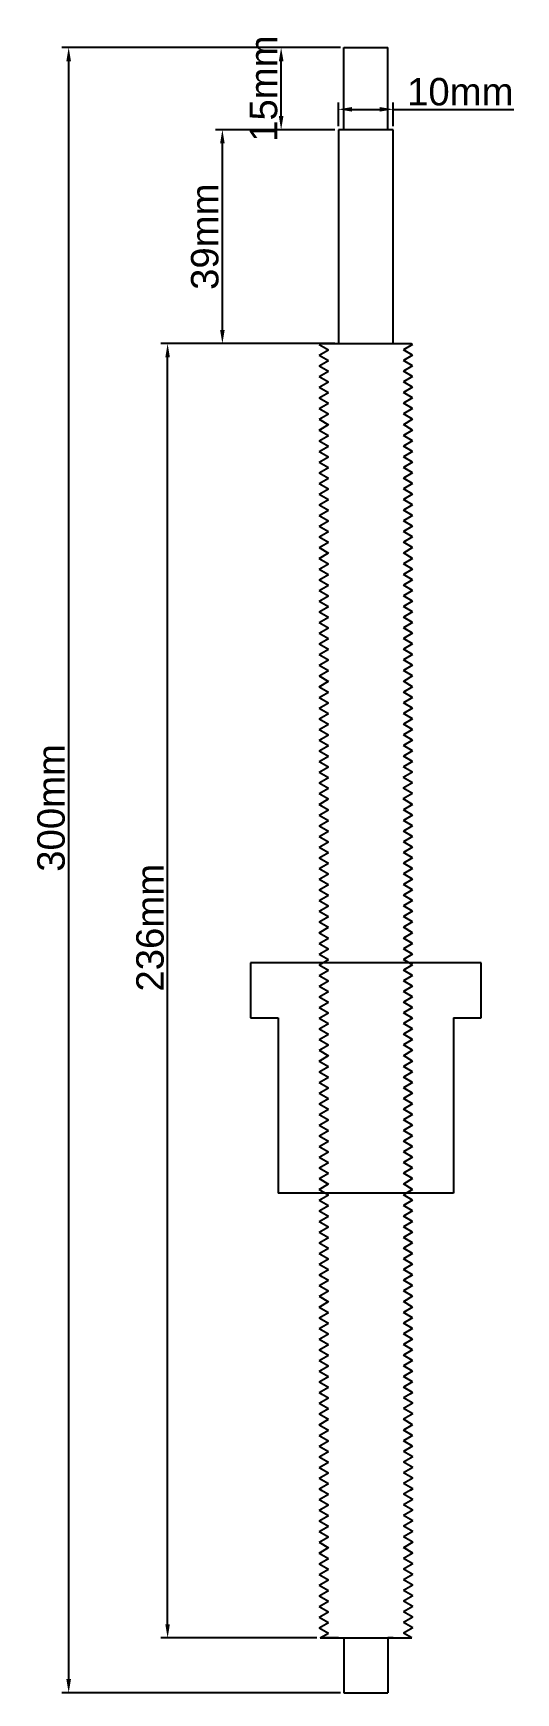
# Model space of a CAD drawing. Header units: centimetres. Extents: x 6534 to 31506, y 42826 to 109107.
# Drawn here: x 14566.4 to 14654.3, y 48482.2 to 48784.8 of the extents above; entities that cross this region are included whole.
import ezdxf

# ---------------------------------------------------------------- set-up
doc = ezdxf.new("R2010")
doc.units = ezdxf.units.CM
doc.header["$LTSCALE"] = 0.5
doc.styles.get("Standard").update_dxf_attribs({"font": 'arial.ttf'})
doc.dimstyles.new('Copia de ISO-25', dxfattribs={"dimtxt": 5, "dimasz": 2.5, "dimexe": 1.25, "dimexo": 0.625, "dimtad": 1, "dimtxsty": 'Standard', "dimcen": 2.5, "dimclrd": 1, "dimclre": 1, "dimadec": 0, "dimazin": 0, "dimtfac": 1, "dimtmove": 0, "dimatfit": 3, "dimfxl": 1, "dimarcsym": 0})

# ---------------------------------------------------------------- blocks, each defined once
blk = doc.blocks.new('*D511')
at = {"color": 1, "lineweight": -2, "transparency": 16777216}
for p, q in [((14622.39, 48782.18), (14571.61, 48782.18)), ((14572.86, 48484.68), (14572.86, 48779.68)), ((14622.39, 48482.18), (14571.61, 48482.18))]:
    blk.add_line(p, q, dxfattribs=at)
at = {"color": 1, "transparency": 16777216}
for points in [[(14572.44, 48779.68), (14573.28, 48779.68), (14572.86, 48782.18)], [(14572.44, 48484.68), (14573.28, 48484.68), (14572.86, 48482.18)]]:
    blk.add_solid(points, dxfattribs=at)
at = {"layer": 'Defpoints', "color": 0, "transparency": 16777216}
for p in [(14572.86, 48782.18), (14623.01, 48782.18), (14623.01, 48482.18)]:
    blk.add_point(p, dxfattribs=at)
at = {"color": 0, "transparency": 16777216, "insert": (14569.68, 48643.53), "char_height": 5, "attachment_point": 5, "rotation": 90}
blk.add_mtext('300mm', dxfattribs=at)
blk = doc.blocks.new('*D512')
at = {"color": 1, "lineweight": -2, "transparency": 16777216}
for p, q in [((14618.12, 48728.18), (14589.64, 48728.18)), ((14590.89, 48494.68), (14590.89, 48725.68)), ((14618.08, 48492.18), (14589.64, 48492.18))]:
    blk.add_line(p, q, dxfattribs=at)
at = {"color": 1, "transparency": 16777216}
for points in [[(14590.47, 48725.68), (14591.3, 48725.68), (14590.89, 48728.18)], [(14590.47, 48494.68), (14591.3, 48494.68), (14590.89, 48492.18)]]:
    blk.add_solid(points, dxfattribs=at)
at = {"layer": 'Defpoints', "color": 0, "transparency": 16777216}
for p in [(14590.89, 48728.18), (14618.75, 48728.18), (14618.7, 48492.18)]:
    blk.add_point(p, dxfattribs=at)
at = {"color": 0, "transparency": 16777216, "insert": (14587.71, 48621.68), "char_height": 5, "attachment_point": 5, "rotation": 90}
blk.add_mtext('236mm', dxfattribs=at)
blk = doc.blocks.new('*D513')
at = {"color": 1, "lineweight": -2, "transparency": 16777216}
for p, q in [((14622.01, 48767.81), (14622.01, 48772.15)), ((14624.51, 48770.9), (14629.51, 48770.9)), ((14632.01, 48767.81), (14632.01, 48772.15)), ((14632.01, 48770.9), (14653.96, 48770.9))]:
    blk.add_line(p, q, dxfattribs=at)
at = {"color": 1, "transparency": 16777216}
for points in [[(14624.51, 48771.32), (14624.51, 48770.48), (14622.01, 48770.9)], [(14629.51, 48771.32), (14629.51, 48770.48), (14632.01, 48770.9)]]:
    blk.add_solid(points, dxfattribs=at)
at = {"layer": 'Defpoints', "color": 0, "transparency": 16777216}
for p in [(14632.01, 48770.9), (14622.01, 48767.18), (14632.01, 48767.18)]:
    blk.add_point(p, dxfattribs=at)
at = {"color": 0, "transparency": 16777216, "insert": (14644.23, 48774.08), "char_height": 5, "attachment_point": 5}
blk.add_mtext('10mm', dxfattribs=at)
blk = doc.blocks.new('*D514')
at = {"color": 1, "lineweight": -2, "transparency": 16777216}
for p, q in [((14622.39, 48782.18), (14610.33, 48782.18)), ((14611.58, 48769.68), (14611.58, 48779.68)), ((14621.39, 48767.18), (14610.33, 48767.18))]:
    blk.add_line(p, q, dxfattribs=at)
at = {"color": 1, "transparency": 16777216}
for points in [[(14611.16, 48779.68), (14612, 48779.68), (14611.58, 48782.18)], [(14611.16, 48769.68), (14612, 48769.68), (14611.58, 48767.18)]]:
    blk.add_solid(points, dxfattribs=at)
at = {"layer": 'Defpoints', "color": 0, "transparency": 16777216}
for p in [(14611.58, 48782.18), (14623.01, 48782.18), (14622.01, 48767.18)]:
    blk.add_point(p, dxfattribs=at)
at = {"color": 0, "transparency": 16777216, "insert": (14608.4, 48774.68), "char_height": 5, "attachment_point": 5, "rotation": 90}
blk.add_mtext('15mm', dxfattribs=at)
blk = doc.blocks.new('*D515')
at = {"color": 1, "lineweight": -2, "transparency": 16777216}
for p, q in [((14621.39, 48767.18), (14599.62, 48767.18)), ((14600.87, 48730.68), (14600.87, 48764.68)), ((14621.39, 48728.18), (14599.62, 48728.18))]:
    blk.add_line(p, q, dxfattribs=at)
at = {"color": 1, "transparency": 16777216}
for points in [[(14600.45, 48764.68), (14601.29, 48764.68), (14600.87, 48767.18)], [(14600.45, 48730.68), (14601.29, 48730.68), (14600.87, 48728.18)]]:
    blk.add_solid(points, dxfattribs=at)
at = {"layer": 'Defpoints', "color": 0, "transparency": 16777216}
for p in [(14600.87, 48767.18), (14622.01, 48767.18), (14622.01, 48728.18)]:
    blk.add_point(p, dxfattribs=at)
at = {"color": 0, "transparency": 16777216, "insert": (14597.69, 48747.68), "char_height": 5, "attachment_point": 5, "rotation": 90}
blk.add_mtext('39mm', dxfattribs=at)

msp = doc.modelspace()

# ---------------------------------------------------------------- linework, layer by layer
for p, q in [((14623.012, 48782.183), (14631.012, 48782.183)), ((14623.012, 48767.183), (14623.012, 48782.183)), ((14631.012, 48767.183), (14631.012, 48782.183)), ((14622.012, 48767.183), (14622.012, 48728.183)), ((14632.012, 48767.183), (14622.012, 48767.183)), ((14632.012, 48728.183), (14632.012, 48767.183)), ((14618.487, 48728.033), (14618.747, 48728.183)), ((14618.747, 48728.183), (14635.277, 48728.183)), ((14635.537, 48728.033), (14635.277, 48728.183)), ((14618.487, 48728.033), (14620.179, 48727.056)), ((14618.487, 48726.083), (14620.179, 48727.06)), ((14618.487, 48726.083), (14620.179, 48725.106)), ((14618.487, 48724.133), (14620.179, 48725.11)), ((14635.537, 48728.033), (14633.845, 48727.056)), ((14635.537, 48726.083), (14633.845, 48727.06)), ((14635.537, 48726.083), (14633.845, 48725.106)), ((14635.537, 48724.133), (14633.845, 48725.11)), ((14618.487, 48724.133), (14620.179, 48723.156)), ((14618.487, 48722.183), (14620.179, 48723.16)), ((14618.487, 48722.183), (14620.179, 48721.206)), ((14635.537, 48724.133), (14633.845, 48723.156)), ((14635.537, 48722.183), (14633.845, 48723.16)), ((14635.537, 48722.183), (14633.845, 48721.206)), ((14618.487, 48720.233), (14620.179, 48721.21)), ((14618.487, 48720.233), (14620.179, 48719.256)), ((14618.487, 48718.283), (14620.179, 48719.26)), ((14635.537, 48720.233), (14633.845, 48721.21)), ((14635.537, 48720.233), (14633.845, 48719.256)), ((14635.537, 48718.283), (14633.845, 48719.26)), ((14618.487, 48718.283), (14620.179, 48717.306)), ((14618.487, 48716.333), (14620.179, 48717.31)), ((14618.487, 48716.333), (14620.179, 48715.356)), ((14635.537, 48718.283), (14633.845, 48717.306)), ((14635.537, 48716.333), (14633.845, 48717.31)), ((14635.537, 48716.333), (14633.845, 48715.356)), ((14618.487, 48714.383), (14620.179, 48715.36)), ((14618.487, 48714.383), (14620.179, 48713.406)), ((14618.487, 48712.433), (14620.179, 48713.41)), ((14635.537, 48714.383), (14633.845, 48715.36)), ((14635.537, 48714.383), (14633.845, 48713.406)), ((14635.537, 48712.433), (14633.845, 48713.41)), ((14618.487, 48712.433), (14620.179, 48711.456)), ((14618.487, 48710.483), (14620.179, 48711.46)), ((14618.487, 48710.483), (14620.179, 48709.506)), ((14635.537, 48712.433), (14633.845, 48711.456)), ((14635.537, 48710.483), (14633.845, 48711.46)), ((14635.537, 48710.483), (14633.845, 48709.506)), ((14618.487, 48708.533), (14620.179, 48709.51)), ((14618.487, 48708.533), (14620.179, 48707.556)), ((14618.487, 48706.583), (14620.179, 48707.56)), ((14635.537, 48708.533), (14633.845, 48709.51)), ((14635.537, 48708.533), (14633.845, 48707.556)), ((14635.537, 48706.583), (14633.845, 48707.56)), ((14618.487, 48706.583), (14620.179, 48705.606)), ((14618.487, 48704.633), (14620.179, 48705.61)), ((14618.487, 48704.633), (14620.179, 48703.656)), ((14635.537, 48706.583), (14633.845, 48705.606)), ((14635.537, 48704.633), (14633.845, 48705.61)), ((14635.537, 48704.633), (14633.845, 48703.656)), ((14618.487, 48702.683), (14620.179, 48703.66)), ((14618.487, 48702.683), (14620.179, 48701.706)), ((14618.487, 48700.733), (14620.179, 48701.71)), ((14635.537, 48702.683), (14633.845, 48703.66)), ((14635.537, 48702.683), (14633.845, 48701.706)), ((14635.537, 48700.733), (14633.845, 48701.71)), ((14618.487, 48700.733), (14620.179, 48699.756)), ((14618.487, 48698.783), (14620.179, 48699.76)), ((14618.487, 48698.783), (14620.179, 48697.806)), ((14618.487, 48696.833), (14620.179, 48697.81)), ((14635.537, 48700.733), (14633.845, 48699.756)), ((14635.537, 48698.783), (14633.845, 48699.76)), ((14635.537, 48698.783), (14633.845, 48697.806)), ((14635.537, 48696.833), (14633.845, 48697.81)), ((14618.487, 48696.833), (14620.179, 48695.856)), ((14618.487, 48694.883), (14620.179, 48695.86)), ((14618.487, 48694.883), (14620.179, 48693.906)), ((14635.537, 48696.833), (14633.845, 48695.856)), ((14635.537, 48694.883), (14633.845, 48695.86)), ((14635.537, 48694.883), (14633.845, 48693.906)), ((14618.487, 48692.933), (14620.179, 48693.91)), ((14618.487, 48692.933), (14620.179, 48691.956)), ((14618.487, 48690.983), (14620.179, 48691.96)), ((14635.537, 48692.933), (14633.845, 48693.91)), ((14635.537, 48692.933), (14633.845, 48691.956)), ((14635.537, 48690.983), (14633.845, 48691.96)), ((14618.487, 48690.983), (14620.179, 48690.006)), ((14618.487, 48689.033), (14620.179, 48690.01)), ((14618.487, 48689.033), (14620.179, 48688.056)), ((14635.537, 48690.983), (14633.845, 48690.006)), ((14635.537, 48689.033), (14633.845, 48690.01)), ((14635.537, 48689.033), (14633.845, 48688.056)), ((14618.487, 48687.083), (14620.179, 48688.06)), ((14618.487, 48687.083), (14620.179, 48686.106)), ((14618.487, 48685.133), (14620.179, 48686.11)), ((14635.537, 48687.083), (14633.845, 48688.06)), ((14635.537, 48687.083), (14633.845, 48686.106)), ((14635.537, 48685.133), (14633.845, 48686.11)), ((14618.487, 48685.133), (14620.179, 48684.156)), ((14618.487, 48683.183), (14620.179, 48684.16)), ((14618.487, 48683.183), (14620.179, 48682.206)), ((14635.537, 48685.133), (14633.845, 48684.156)), ((14635.537, 48683.183), (14633.845, 48684.16)), ((14635.537, 48683.183), (14633.845, 48682.206)), ((14618.487, 48681.233), (14620.179, 48682.21)), ((14618.487, 48681.233), (14620.179, 48680.256)), ((14618.487, 48679.283), (14620.179, 48680.26)), ((14635.537, 48681.233), (14633.845, 48682.21)), ((14635.537, 48681.233), (14633.845, 48680.256)), ((14635.537, 48679.283), (14633.845, 48680.26)), ((14618.487, 48679.283), (14620.179, 48678.306)), ((14618.487, 48677.333), (14620.179, 48678.31)), ((14618.487, 48677.333), (14620.179, 48676.356)), ((14635.537, 48679.283), (14633.845, 48678.306)), ((14635.537, 48677.333), (14633.845, 48678.31)), ((14635.537, 48677.333), (14633.845, 48676.356)), ((14618.487, 48675.383), (14620.179, 48676.36)), ((14618.487, 48675.383), (14620.179, 48674.406)), ((14618.487, 48673.433), (14620.179, 48674.41)), ((14635.537, 48675.383), (14633.845, 48676.36)), ((14635.537, 48675.383), (14633.845, 48674.406)), ((14635.537, 48673.433), (14633.845, 48674.41)), ((14618.487, 48673.433), (14620.179, 48672.456)), ((14618.487, 48671.483), (14620.179, 48672.46)), ((14618.487, 48671.483), (14620.179, 48670.506)), ((14635.537, 48673.433), (14633.845, 48672.456)), ((14635.537, 48671.483), (14633.845, 48672.46)), ((14635.537, 48671.483), (14633.845, 48670.506)), ((14618.487, 48669.533), (14620.179, 48670.51)), ((14618.487, 48669.533), (14620.179, 48668.556)), ((14618.487, 48667.583), (14620.179, 48668.56)), ((14618.487, 48667.583), (14620.179, 48666.606)), ((14635.537, 48669.533), (14633.845, 48670.51)), ((14635.537, 48669.533), (14633.845, 48668.556)), ((14635.537, 48667.583), (14633.845, 48668.56)), ((14635.537, 48667.583), (14633.845, 48666.606)), ((14618.487, 48665.633), (14620.179, 48666.61)), ((14618.487, 48665.633), (14620.179, 48664.656)), ((14618.487, 48663.683), (14620.179, 48664.66)), ((14635.537, 48665.633), (14633.845, 48666.61)), ((14635.537, 48665.633), (14633.845, 48664.656)), ((14635.537, 48663.683), (14633.845, 48664.66)), ((14618.487, 48663.683), (14620.179, 48662.706)), ((14618.487, 48661.733), (14620.179, 48662.71)), ((14618.487, 48661.733), (14620.179, 48660.756)), ((14635.537, 48663.683), (14633.845, 48662.706)), ((14635.537, 48661.733), (14633.845, 48662.71)), ((14635.537, 48661.733), (14633.845, 48660.756)), ((14618.487, 48659.783), (14620.179, 48660.76)), ((14618.487, 48659.783), (14620.179, 48658.806)), ((14618.487, 48657.833), (14620.179, 48658.81)), ((14635.537, 48659.783), (14633.845, 48660.76)), ((14635.537, 48659.783), (14633.845, 48658.806)), ((14635.537, 48657.833), (14633.845, 48658.81)), ((14618.487, 48657.833), (14620.179, 48656.856)), ((14618.487, 48655.883), (14620.179, 48656.86)), ((14618.487, 48655.883), (14620.179, 48654.906)), ((14635.537, 48657.833), (14633.845, 48656.856)), ((14635.537, 48655.883), (14633.845, 48656.86)), ((14635.537, 48655.883), (14633.845, 48654.906)), ((14618.487, 48653.933), (14620.179, 48654.91)), ((14618.487, 48653.933), (14620.179, 48652.956)), ((14618.487, 48651.983), (14620.179, 48652.96)), ((14635.537, 48653.933), (14633.845, 48654.91)), ((14635.537, 48653.933), (14633.845, 48652.956)), ((14635.537, 48651.983), (14633.845, 48652.96)), ((14618.487, 48651.983), (14620.179, 48651.006)), ((14618.49, 48650.031), (14620.182, 48651.008)), ((14618.49, 48650.031), (14620.182, 48649.055)), ((14635.534, 48650.031), (14633.842, 48651.008)), ((14635.534, 48650.031), (14633.842, 48649.055)), ((14635.537, 48651.983), (14633.845, 48651.006)), ((14618.49, 48648.081), (14620.182, 48649.058)), ((14618.49, 48648.081), (14620.182, 48647.105)), ((14618.49, 48646.131), (14620.182, 48647.108)), ((14635.534, 48648.081), (14633.842, 48649.058)), ((14635.534, 48648.081), (14633.842, 48647.105)), ((14635.534, 48646.131), (14633.842, 48647.108)), ((14618.49, 48646.131), (14620.182, 48645.155)), ((14618.49, 48644.181), (14620.182, 48645.158)), ((14618.49, 48644.181), (14618.967, 48643.906)), ((14618.49, 48644.181), (14620.182, 48643.205)), ((14635.534, 48646.131), (14633.842, 48645.155)), ((14635.534, 48644.181), (14633.842, 48645.158)), ((14635.54, 48644.181), (14633.848, 48643.205)), ((14635.534, 48644.181), (14635.057, 48643.906)), ((14618.49, 48642.231), (14620.182, 48643.208)), ((14618.49, 48642.231), (14620.182, 48641.255)), ((14618.49, 48640.281), (14620.182, 48641.258)), ((14635.54, 48642.231), (14633.848, 48643.208)), ((14635.54, 48642.231), (14633.848, 48641.255)), ((14635.54, 48640.281), (14633.848, 48641.258)), ((14618.49, 48640.281), (14620.182, 48639.305)), ((14618.49, 48638.331), (14620.182, 48639.308)), ((14618.49, 48638.331), (14620.182, 48637.355)), ((14618.49, 48636.381), (14620.182, 48637.358)), ((14635.54, 48640.281), (14633.848, 48639.305)), ((14635.54, 48638.331), (14633.848, 48639.308)), ((14635.54, 48638.331), (14633.848, 48637.355)), ((14635.54, 48636.381), (14633.848, 48637.358)), ((14618.49, 48636.381), (14620.182, 48635.405)), ((14618.49, 48634.431), (14620.182, 48635.408)), ((14618.49, 48634.431), (14620.182, 48633.455)), ((14635.54, 48636.381), (14633.848, 48635.405)), ((14635.54, 48634.431), (14633.848, 48635.408)), ((14635.54, 48634.431), (14633.848, 48633.455)), ((14618.49, 48632.481), (14620.182, 48633.458)), ((14618.49, 48632.481), (14620.182, 48631.505)), ((14618.49, 48630.531), (14620.182, 48631.508)), ((14635.54, 48632.481), (14633.848, 48633.458)), ((14635.54, 48632.481), (14633.848, 48631.505)), ((14635.54, 48630.531), (14633.848, 48631.508)), ((14618.49, 48630.531), (14620.182, 48629.555)), ((14618.49, 48628.581), (14620.182, 48629.558)), ((14618.49, 48628.581), (14620.182, 48627.605)), ((14635.54, 48630.531), (14633.848, 48629.555)), ((14635.54, 48628.581), (14633.848, 48629.558)), ((14635.54, 48628.581), (14633.848, 48627.605)), ((14618.49, 48626.631), (14620.182, 48627.608)), ((14618.49, 48626.631), (14620.182, 48625.655)), ((14618.49, 48624.681), (14620.182, 48625.658)), ((14635.54, 48626.631), (14633.848, 48627.608)), ((14635.54, 48626.631), (14633.848, 48625.655)), ((14635.54, 48624.681), (14633.848, 48625.658)), ((14618.49, 48624.681), (14620.182, 48623.705)), ((14618.49, 48622.731), (14620.182, 48623.708)), ((14618.49, 48622.731), (14620.182, 48621.755)), ((14635.54, 48624.681), (14633.848, 48623.705)), ((14635.54, 48622.731), (14633.848, 48623.708)), ((14635.54, 48622.731), (14633.848, 48621.755)), ((14618.49, 48620.781), (14620.182, 48621.758)), ((14618.49, 48620.781), (14620.182, 48619.805)), ((14618.491, 48620.78), (14620.183, 48619.803)), ((14618.491, 48618.83), (14620.183, 48619.806)), ((14635.54, 48620.781), (14633.848, 48621.758)), ((14635.54, 48620.781), (14633.848, 48619.805)), ((14635.541, 48620.78), (14633.849, 48619.803)), ((14635.541, 48618.83), (14633.849, 48619.806)), ((14618.491, 48618.83), (14620.183, 48617.853)), ((14618.491, 48616.88), (14620.183, 48617.856)), ((14618.491, 48616.88), (14620.183, 48615.903)), ((14635.541, 48618.83), (14633.849, 48617.853)), ((14635.541, 48616.88), (14633.849, 48617.856)), ((14635.541, 48616.88), (14633.849, 48615.903)), ((14648.012, 48615.278), (14606.012, 48615.278)), ((14606.012, 48615.278), (14606.012, 48605.278)), ((14618.491, 48614.93), (14620.183, 48615.906)), ((14618.491, 48614.93), (14620.183, 48613.953)), ((14618.491, 48612.98), (14620.183, 48613.956)), ((14635.541, 48614.93), (14633.849, 48615.906)), ((14635.541, 48614.93), (14633.849, 48613.953)), ((14635.541, 48612.98), (14633.849, 48613.956)), ((14648.012, 48605.278), (14648.012, 48615.278)), ((14618.491, 48612.98), (14620.183, 48612.003)), ((14618.491, 48611.03), (14620.183, 48612.006)), ((14618.491, 48611.03), (14620.183, 48610.053)), ((14618.491, 48609.08), (14620.183, 48610.056)), ((14635.541, 48612.98), (14633.849, 48612.003)), ((14635.541, 48611.03), (14633.849, 48612.006)), ((14635.541, 48611.03), (14633.849, 48610.053)), ((14635.541, 48609.08), (14633.849, 48610.056)), ((14618.491, 48609.08), (14620.183, 48608.103)), ((14618.491, 48607.13), (14620.183, 48608.106)), ((14618.491, 48607.13), (14620.183, 48606.153)), ((14635.541, 48609.08), (14633.849, 48608.103)), ((14635.541, 48607.13), (14633.849, 48608.106)), ((14635.541, 48607.13), (14633.849, 48606.153)), ((14606.012, 48605.278), (14611.012, 48605.278)), ((14611.012, 48605.278), (14611.012, 48573.278)), ((14618.491, 48605.18), (14620.183, 48606.156)), ((14618.491, 48605.18), (14620.183, 48604.203)), ((14618.491, 48603.23), (14620.183, 48604.206)), ((14635.541, 48605.18), (14633.849, 48606.156)), ((14635.541, 48605.18), (14633.849, 48604.203)), ((14635.541, 48603.23), (14633.849, 48604.206)), ((14643.012, 48605.278), (14643.012, 48573.278)), ((14643.012, 48605.278), (14648.012, 48605.278)), ((14618.491, 48603.23), (14620.183, 48602.253)), ((14618.491, 48601.28), (14620.183, 48602.256)), ((14618.491, 48601.28), (14620.183, 48600.303)), ((14635.541, 48603.23), (14633.849, 48602.253)), ((14635.541, 48601.28), (14633.849, 48602.256)), ((14635.541, 48601.28), (14633.849, 48600.303)), ((14618.491, 48599.33), (14620.183, 48600.306)), ((14618.491, 48599.33), (14620.183, 48598.353)), ((14618.491, 48597.38), (14620.183, 48598.356)), ((14635.541, 48599.33), (14633.849, 48600.306)), ((14635.541, 48599.33), (14633.849, 48598.353)), ((14635.541, 48597.38), (14633.849, 48598.356)), ((14618.491, 48597.38), (14620.183, 48596.403)), ((14618.491, 48595.43), (14620.183, 48596.406)), ((14618.491, 48595.43), (14620.183, 48594.453)), ((14635.541, 48597.38), (14633.849, 48596.403)), ((14635.541, 48595.43), (14633.849, 48596.406)), ((14635.541, 48595.43), (14633.849, 48594.453)), ((14618.491, 48593.48), (14620.183, 48594.456)), ((14618.491, 48593.48), (14620.183, 48592.503)), ((14618.491, 48591.53), (14620.183, 48592.506)), ((14635.541, 48593.48), (14633.849, 48594.456)), ((14635.541, 48593.48), (14633.849, 48592.503)), ((14635.541, 48591.53), (14633.849, 48592.506)), ((14618.491, 48591.53), (14620.183, 48590.553)), ((14618.491, 48589.58), (14620.183, 48590.556)), ((14618.491, 48589.58), (14620.183, 48588.603)), ((14635.541, 48591.53), (14633.849, 48590.553)), ((14635.541, 48589.58), (14633.849, 48590.556)), ((14635.541, 48589.58), (14633.849, 48588.603)), ((14618.491, 48587.63), (14620.183, 48588.606)), ((14618.491, 48587.63), (14620.183, 48586.653)), ((14618.491, 48585.68), (14620.183, 48586.656)), ((14635.541, 48587.63), (14633.849, 48588.606)), ((14635.541, 48587.63), (14633.849, 48586.653)), ((14635.541, 48585.68), (14633.849, 48586.656)), ((14618.491, 48585.68), (14620.183, 48584.703)), ((14618.491, 48583.73), (14620.183, 48584.706)), ((14618.491, 48583.73), (14620.183, 48582.753)), ((14635.541, 48585.68), (14633.849, 48584.703)), ((14635.541, 48583.73), (14633.849, 48584.706)), ((14635.541, 48583.73), (14633.849, 48582.753)), ((14618.491, 48581.78), (14620.183, 48582.756)), ((14618.491, 48581.78), (14620.183, 48580.803)), ((14618.491, 48579.83), (14620.183, 48580.806)), ((14618.491, 48579.83), (14620.183, 48578.853)), ((14635.541, 48581.78), (14633.849, 48582.756)), ((14635.541, 48581.78), (14633.849, 48580.803)), ((14635.541, 48579.83), (14633.849, 48580.806)), ((14635.541, 48579.83), (14633.849, 48578.853)), ((14618.491, 48577.88), (14620.183, 48578.856)), ((14618.491, 48577.88), (14620.183, 48576.903)), ((14618.491, 48575.93), (14620.183, 48576.906)), ((14635.541, 48577.88), (14633.849, 48578.856)), ((14635.541, 48577.88), (14633.849, 48576.903)), ((14635.541, 48575.93), (14633.849, 48576.906)), ((14618.491, 48575.93), (14620.183, 48574.953)), ((14618.491, 48573.98), (14620.183, 48574.956)), ((14618.491, 48573.98), (14620.183, 48573.003)), ((14635.541, 48575.93), (14633.849, 48574.953)), ((14635.541, 48573.98), (14633.849, 48574.956)), ((14635.541, 48573.98), (14633.849, 48573.003)), ((14643.012, 48573.278), (14611.012, 48573.278)), ((14618.491, 48572.03), (14620.183, 48573.006)), ((14618.491, 48572.03), (14620.183, 48571.053)), ((14618.491, 48570.08), (14620.183, 48571.056)), ((14635.541, 48572.03), (14633.849, 48573.006)), ((14635.541, 48572.03), (14633.849, 48571.053)), ((14635.541, 48570.08), (14633.849, 48571.056)), ((14618.491, 48570.08), (14620.183, 48569.103)), ((14618.491, 48568.13), (14620.183, 48569.106)), ((14618.491, 48568.13), (14620.183, 48567.153)), ((14635.541, 48570.08), (14633.849, 48569.103)), ((14635.541, 48568.13), (14633.849, 48569.106)), ((14635.541, 48568.13), (14633.849, 48567.153)), ((14618.491, 48566.18), (14620.183, 48567.156)), ((14618.491, 48566.18), (14620.183, 48565.203)), ((14618.495, 48564.228), (14620.187, 48565.205)), ((14635.538, 48564.228), (14633.846, 48565.205)), ((14635.541, 48566.18), (14633.849, 48567.156)), ((14635.541, 48566.18), (14633.849, 48565.203)), ((14618.495, 48564.228), (14620.187, 48563.251)), ((14618.495, 48562.278), (14620.187, 48563.255)), ((14618.495, 48562.278), (14620.187, 48561.301)), ((14635.538, 48564.228), (14633.846, 48563.251)), ((14635.538, 48562.278), (14633.846, 48563.255)), ((14635.538, 48562.278), (14633.846, 48561.301)), ((14618.495, 48560.328), (14620.187, 48561.305)), ((14618.495, 48560.328), (14620.187, 48559.351)), ((14618.495, 48558.378), (14620.187, 48559.355)), ((14635.538, 48560.328), (14633.846, 48561.305)), ((14635.538, 48560.328), (14633.846, 48559.351)), ((14635.538, 48558.378), (14633.846, 48559.355)), ((14618.495, 48558.378), (14618.971, 48558.103)), ((14618.495, 48558.378), (14620.187, 48557.401)), ((14618.495, 48556.428), (14620.187, 48557.405)), ((14618.495, 48556.428), (14620.187, 48555.451)), ((14635.545, 48558.378), (14633.853, 48557.401)), ((14635.545, 48556.428), (14633.853, 48557.405)), ((14635.545, 48556.428), (14633.853, 48555.451)), ((14635.538, 48558.378), (14635.062, 48558.103)), ((14618.495, 48554.478), (14620.187, 48555.455)), ((14618.495, 48554.478), (14620.187, 48553.501)), ((14618.495, 48552.528), (14620.187, 48553.505)), ((14635.545, 48554.478), (14633.853, 48555.455)), ((14635.545, 48554.478), (14633.853, 48553.501)), ((14635.545, 48552.528), (14633.853, 48553.505)), ((14618.495, 48552.528), (14620.187, 48551.551)), ((14618.495, 48550.578), (14620.187, 48551.555)), ((14618.495, 48550.578), (14620.187, 48549.601)), ((14618.495, 48548.628), (14620.187, 48549.605)), ((14635.545, 48552.528), (14633.853, 48551.551)), ((14635.545, 48550.578), (14633.853, 48551.555)), ((14635.545, 48550.578), (14633.853, 48549.601)), ((14635.545, 48548.628), (14633.853, 48549.605)), ((14618.495, 48548.628), (14620.187, 48547.651)), ((14618.495, 48548.628), (14620.187, 48547.651)), ((14618.495, 48546.678), (14620.187, 48547.655)), ((14618.495, 48546.678), (14620.187, 48545.701)), ((14635.545, 48548.628), (14633.853, 48547.651)), ((14635.545, 48548.628), (14633.853, 48547.651)), ((14635.545, 48546.678), (14633.853, 48547.655)), ((14635.545, 48546.678), (14633.853, 48545.701)), ((14618.495, 48544.728), (14620.187, 48545.705)), ((14618.495, 48544.728), (14620.187, 48543.751)), ((14618.498, 48542.776), (14620.19, 48543.753)), ((14635.541, 48542.776), (14633.849, 48543.753)), ((14635.545, 48544.728), (14633.853, 48545.705)), ((14635.545, 48544.728), (14633.853, 48543.751)), ((14618.498, 48542.776), (14620.19, 48541.799)), ((14618.498, 48540.826), (14620.19, 48541.803)), ((14618.498, 48540.826), (14620.19, 48539.849)), ((14635.541, 48542.776), (14633.849, 48541.799)), ((14635.541, 48540.826), (14633.849, 48541.803)), ((14635.541, 48540.826), (14633.849, 48539.849)), ((14618.498, 48538.876), (14620.19, 48539.853)), ((14618.498, 48538.876), (14620.19, 48537.899)), ((14618.498, 48536.926), (14620.19, 48537.903)), ((14635.541, 48538.876), (14633.849, 48539.853)), ((14635.541, 48538.876), (14633.849, 48537.899)), ((14635.541, 48536.926), (14633.849, 48537.903)), ((14618.498, 48536.926), (14618.974, 48536.651)), ((14618.498, 48536.926), (14620.19, 48535.949)), ((14618.498, 48534.976), (14620.19, 48535.953)), ((14618.498, 48534.976), (14620.19, 48533.999)), ((14635.548, 48536.926), (14633.856, 48535.949)), ((14635.548, 48534.976), (14633.856, 48535.953)), ((14635.548, 48534.976), (14633.856, 48533.999)), ((14635.541, 48536.926), (14635.065, 48536.651)), ((14618.498, 48533.026), (14620.19, 48534.003)), ((14618.498, 48533.026), (14620.19, 48532.049)), ((14618.501, 48531.074), (14620.193, 48532.051)), ((14635.545, 48531.074), (14633.853, 48532.051)), ((14635.548, 48533.026), (14633.856, 48534.003)), ((14635.548, 48533.026), (14633.856, 48532.049)), ((14618.501, 48531.074), (14620.193, 48530.097)), ((14618.501, 48529.124), (14620.193, 48530.101)), ((14618.501, 48529.124), (14620.193, 48528.147)), ((14635.545, 48531.074), (14633.853, 48530.097)), ((14635.545, 48529.124), (14633.853, 48530.101)), ((14635.545, 48529.124), (14633.853, 48528.147)), ((14618.501, 48527.174), (14620.193, 48528.151)), ((14618.501, 48527.174), (14620.193, 48526.197)), ((14618.505, 48525.226), (14620.197, 48526.203)), ((14620.163, 48526.183), (14620.193, 48526.201)), ((14635.545, 48527.174), (14633.853, 48528.151)), ((14635.545, 48527.174), (14633.853, 48526.197)), ((14633.883, 48526.183), (14633.853, 48526.201)), ((14635.548, 48525.226), (14633.856, 48526.203)), ((14618.505, 48525.226), (14620.197, 48524.249)), ((14618.505, 48523.276), (14620.197, 48524.253)), ((14618.505, 48523.276), (14620.197, 48522.299)), ((14618.505, 48521.326), (14620.197, 48522.303)), ((14635.548, 48525.226), (14633.856, 48524.249)), ((14635.548, 48523.276), (14633.856, 48524.253)), ((14635.548, 48523.276), (14633.856, 48522.299)), ((14635.548, 48521.326), (14633.856, 48522.303)), ((14618.505, 48521.326), (14620.197, 48520.349)), ((14618.505, 48519.376), (14620.197, 48520.353)), ((14618.505, 48519.376), (14618.981, 48519.101)), ((14618.505, 48519.376), (14620.197, 48518.399)), ((14635.548, 48521.326), (14633.856, 48520.349)), ((14635.548, 48519.376), (14633.856, 48520.353)), ((14635.555, 48519.376), (14633.862, 48518.399)), ((14635.548, 48519.376), (14635.072, 48519.101)), ((14618.505, 48517.426), (14620.197, 48518.403)), ((14618.505, 48517.426), (14620.197, 48516.449)), ((14618.505, 48515.476), (14620.197, 48516.453)), ((14635.555, 48517.426), (14633.862, 48518.403)), ((14635.555, 48517.426), (14633.862, 48516.449)), ((14635.555, 48515.476), (14633.862, 48516.453)), ((14618.505, 48515.476), (14620.197, 48514.499)), ((14618.508, 48513.524), (14620.2, 48514.501)), ((14618.508, 48513.524), (14620.2, 48512.547)), ((14635.551, 48513.524), (14633.859, 48514.501)), ((14635.551, 48513.524), (14633.859, 48512.547)), ((14635.555, 48515.476), (14633.862, 48514.499)), ((14618.508, 48511.574), (14620.2, 48512.551)), ((14618.508, 48511.574), (14620.2, 48510.597)), ((14618.508, 48509.624), (14620.2, 48510.601)), ((14635.551, 48511.574), (14633.859, 48512.551)), ((14635.551, 48511.574), (14633.859, 48510.597)), ((14635.551, 48509.624), (14633.859, 48510.601)), ((14618.508, 48509.624), (14620.2, 48508.647)), ((14618.508, 48507.674), (14620.2, 48508.651)), ((14618.508, 48507.674), (14618.984, 48507.399)), ((14618.508, 48507.674), (14620.2, 48506.697)), ((14635.551, 48509.624), (14633.859, 48508.647)), ((14635.551, 48507.674), (14633.859, 48508.651)), ((14635.558, 48507.674), (14633.866, 48506.697)), ((14635.551, 48507.674), (14635.075, 48507.399)), ((14618.508, 48505.724), (14620.2, 48506.701)), ((14618.508, 48505.724), (14620.2, 48504.747)), ((14618.508, 48503.774), (14620.2, 48504.751)), ((14635.558, 48505.724), (14633.866, 48506.701)), ((14635.558, 48505.724), (14633.866, 48504.747)), ((14635.558, 48503.774), (14633.866, 48504.751)), ((14618.508, 48503.774), (14620.2, 48502.797)), ((14618.511, 48501.822), (14620.203, 48502.799)), ((14618.511, 48501.822), (14620.203, 48500.845)), ((14635.555, 48501.822), (14633.862, 48502.799)), ((14635.555, 48501.822), (14633.862, 48500.845)), ((14635.558, 48503.774), (14633.866, 48502.797)), ((14618.511, 48499.872), (14620.203, 48500.849)), ((14618.511, 48499.872), (14620.203, 48498.895)), ((14618.511, 48497.922), (14620.203, 48498.899)), ((14635.555, 48499.872), (14633.862, 48500.849)), ((14635.555, 48499.872), (14633.862, 48498.895)), ((14635.555, 48497.922), (14633.862, 48498.899)), ((14618.511, 48497.922), (14620.203, 48496.945)), ((14618.514, 48495.974), (14620.206, 48496.951)), ((14618.514, 48495.974), (14620.206, 48494.997)), ((14620.173, 48496.931), (14620.203, 48496.949)), ((14635.555, 48497.922), (14633.862, 48496.945)), ((14633.893, 48496.931), (14633.862, 48496.949)), ((14635.558, 48495.974), (14633.866, 48496.951)), ((14635.558, 48495.974), (14633.866, 48494.997)), ((14618.514, 48494.024), (14620.206, 48495.001)), ((14618.514, 48494.024), (14620.206, 48493.047)), ((14618.704, 48492.183), (14620.206, 48493.051)), ((14622.012, 48492.183), (14618.704, 48492.183)), ((14618.704, 48492.183), (14635.368, 48492.183)), ((14622.012, 48492.183), (14623.012, 48492.183)), ((14623.012, 48492.183), (14623.012, 48482.183)), ((14632.012, 48492.183), (14631.012, 48492.183)), ((14631.012, 48492.183), (14631.012, 48482.183)), ((14635.558, 48494.024), (14633.866, 48495.001)), ((14635.558, 48494.024), (14633.866, 48493.047)), ((14635.368, 48492.183), (14633.866, 48493.051)), ((14623.012, 48482.183), (14631.012, 48482.183))]:
    msp.add_line(p, q)

# ---------------------------------------------------------------- dimensions: what is measured, and where the dimension line sits
for base, p1, p2, picture, middle in [((14611.579, 48782.183), (14622.012, 48767.183), (14623.012, 48782.183), '*D514', (14611.579, 48774.683)), ((14572.859, 48782.183), (14623.012, 48482.183), (14623.012, 48782.183), '*D511', (14572.859, 48643.533)), ((14600.871, 48767.183), (14622.012, 48728.183), (14622.012, 48767.183), '*D515', (14600.871, 48747.683)), ((14590.887, 48728.183), (14618.704, 48492.183), (14618.747, 48728.183), '*D512', (14590.887, 48621.683))]:
    dim = msp.add_linear_dim(base=base, p1=p1, p2=p2, angle=90, dimstyle='Copia de ISO-25', override={"dimpost": 'mm'})
    dim.commit()
    dim.dimension.update_dxf_attribs({"geometry": picture, "text_midpoint": middle, "dimtype": 160})
dim = msp.add_linear_dim(base=(14632.012, 48770.899), p1=(14622.012, 48767.183), p2=(14632.012, 48767.183), dimstyle='Copia de ISO-25', override={"dimpost": 'mm'})
dim.commit()
dim.dimension.update_dxf_attribs({"geometry": '*D513', "text_midpoint": (14644.235, 48774.077)})

doc.saveas('drawing.dxf')
